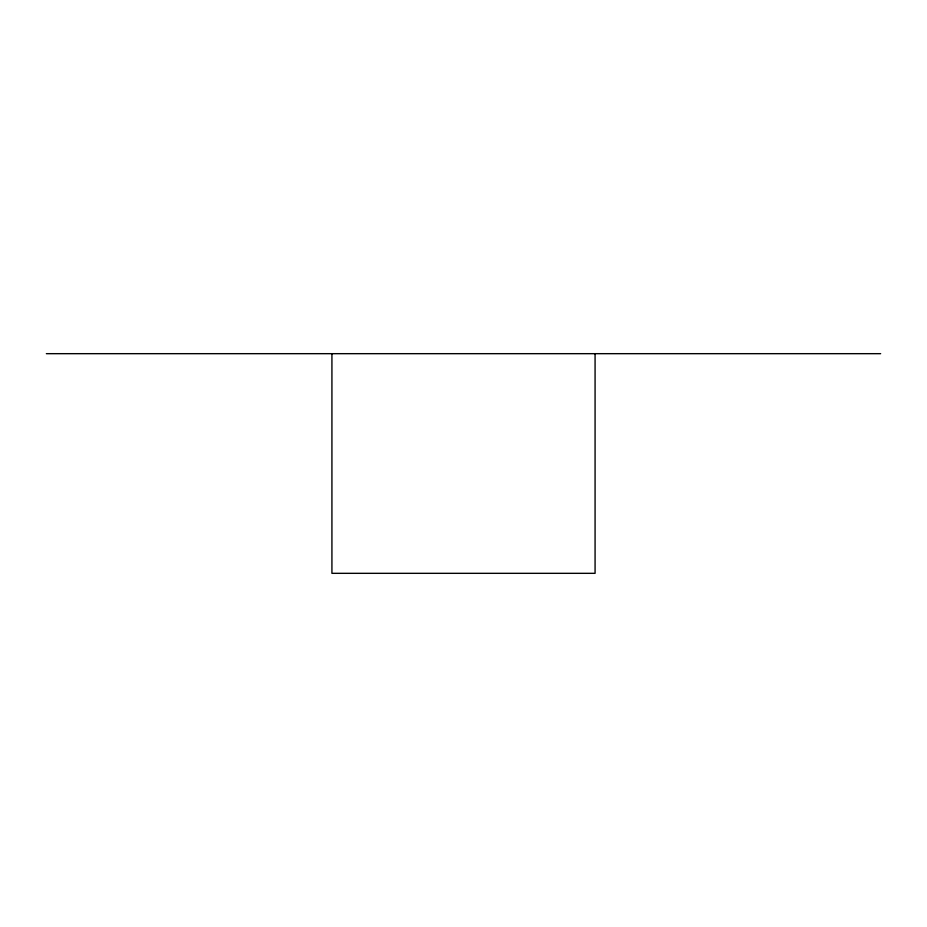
<?xml version="1.0" encoding="UTF-8"?>
<svg xmlns="http://www.w3.org/2000/svg" width="927" height="927" viewBox="0 0 927 927"><rect width="100%" height="100%" fill="white"/><g stroke="black" fill="none" stroke-linecap="round" stroke-linejoin="round"><path stroke-width="1.39" d="M46.35 353.674L880.65 353.674M595.076 353.674L595.076 573.326L331.924 573.326L331.924 353.674"/></g></svg>
